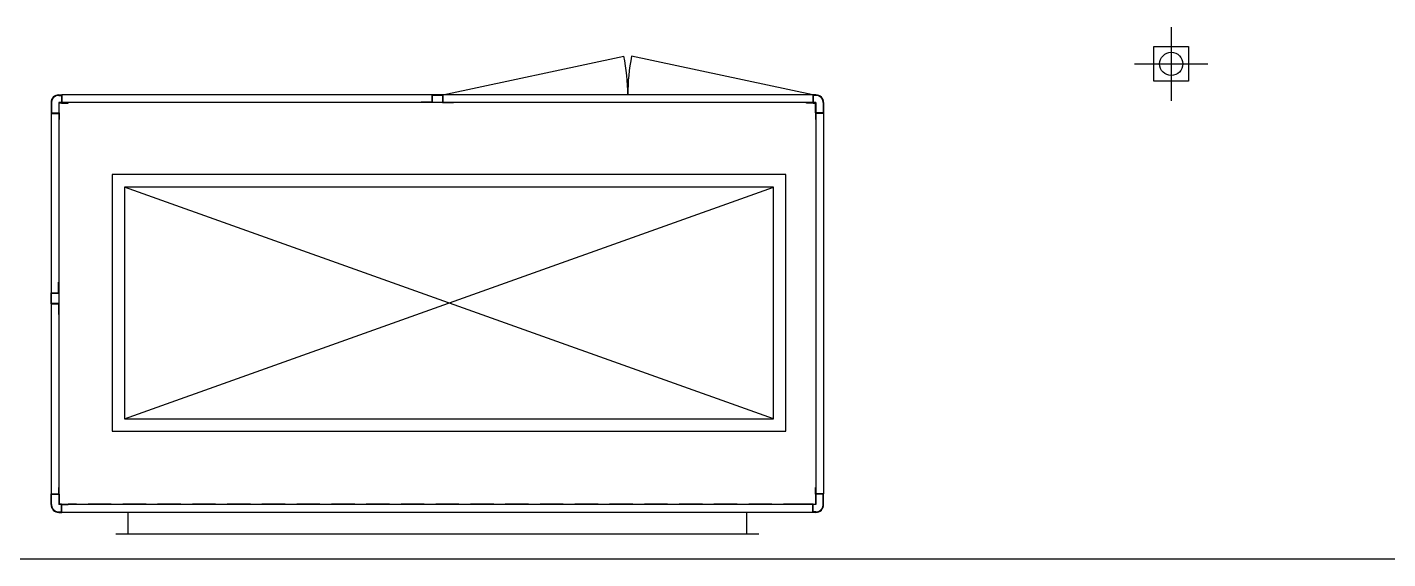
# Model space of a CAD drawing. Header units: millimetres. Extents: x -95754 to 177808, y 34455 to 150605.
# Drawn here: x 103727 to 108129, y 144705 to 146424 of the extents above; entities that cross this region are included whole.
import ezdxf

# ---------------------------------------------------------------- set-up
doc = ezdxf.new("R2010")
doc.units = ezdxf.units.MM
doc.header["$LTSCALE"] = 300
doc.linetypes.add('HIDDEN', pattern=[0.375, 0.25, -0.125])
for name, color, linetype in [('A-ETC-기계', 253, 'Continuous'), ('A-SYM', 7, 'Continuous'), ('A-WALL-D', 7, 'Continuous'), ('A-지붕바닥', 251, 'Continuous'), ('우수계획', 7, 'Continuous')]:
    doc.layers.add(name, color=color, linetype=linetype)

# ---------------------------------------------------------------- blocks, each defined once
blk = doc.blocks.new('A$Cacae0627')
at = {"layer": '우수계획', "color": 1}
for p, q in [((0, 528), (0, -528)), ((-528, 0), (528, 0))]:
    blk.add_line(p, q, dxfattribs=at)
at = {"layer": '우수계획', "color": 6, "lineweight": -3}
blk.add_lwpolyline([(-250, 250), (250, 250), (250, -250), (-250, -250)], close=True, dxfattribs=at)
blk.add_circle((0, 0), 167, dxfattribs=at)
blk = doc.blocks.new('A$Cfdea7a82')
at = {"layer": 'A-SYM', "xscale": 0.2249999999999964, "yscale": 0.2249999999999964, "zscale": 0.2249999999999964}
blk.add_blockref('A$Cacae0627', (203.8, 118.8, 0), dxfattribs=at)
blk = doc.blocks.new('A$C7EEB4B3A')
at = {"color": 0, "linetype": 'HIDDEN'}
for p, q in [((36.2, 25), (0, 25)), ((0, 25), (0, 23.8)), ((36.2, 1.2), (36.2, 25)), ((36.2, 1.2), (68.8, 1.2)), ((68.8, 1.2), (68.8, 25)), ((68.8, 25), (105, 25)), ((105, 25), (105, 23.8))]:
    blk.add_line(p, q, dxfattribs=at)
at = {"color": 0}
for p, q in [((35, 23.8), (0, 23.8)), ((35, 0), (35, 23.8)), ((35, 0), (70, 0)), ((70, 0), (70, 23.8)), ((70, 23.8), (105, 23.8))]:
    blk.add_line(p, q, dxfattribs=at)
blk = doc.blocks.new('G$C2C1B598D')
at = {"color": 0}
for p, q in [((-1040, 70), (1040, 70)), ((-1000, 0), (-1000, 70)), ((1000, 70), (1000, 0)), ((-1225, 0), (-1215, 0)), ((-1215, 0), (-1215, -25)), ((-1215, 0), (1215, 0)), ((-1040, 0), (1040, 0)), ((1225, 0), (1215, 0)), ((1215, 0), (1215, -25)), ((-1250, -25), (-1250, -60)), ((-1215, -25), (-1195, -25)), ((1215, -25), (1195, -25)), ((1250, -25), (1250, -60)), ((-1250, -60), (-1225, -60)), ((-1250, -1290.1), (-1250, -60)), ((-1225, -60), (-1225, -80)), ((1250, -60), (1225, -60)), ((1225, -60), (1225, -80)), ((1250, -1290.1), (1250, -60)), ((-1127.5, -262.1), (-1127.5, -1092.1)), ((1052.5, -262.1), (-1127.5, -262.1)), ((1052.5, -1092.1), (1052.5, -262.1)), ((-1087.5, -302.1), (-1087.5, -1052.1)), ((-1087.5, -302.1), (1012.5, -1052.1)), ((1012.5, -302.1), (-1087.5, -1052.1)), ((1012.5, -302.1), (-1087.5, -302.1)), ((1012.5, -1052.1), (1012.5, -302.1)), ((-1087.5, -1052.1), (1012.5, -1052.1)), ((-1127.5, -1092.1), (1052.5, -1092.1)), ((-1225, -1290.1), (-1225, -1270.1)), ((1225, -1290.1), (1225, -1270.1)), ((-1250, -1325.1), (-1250, -1290.1)), ((-1250, -1290.1), (-1225, -1290.1)), ((1250, -1290.1), (1225, -1290.1)), ((1250, -1325.1), (1250, -1290.1)), ((-1225, -1350.1), (-1215, -1350.1)), ((-1215, -1350.1), (-1215, -1325.1)), ((-1215, -1325.1), (-1195, -1325.1)), ((-1215, -1350.1), (1215, -1350.1)), ((1215, -1325.1), (1195, -1325.1)), ((1215, -1350.1), (1215, -1325.1)), ((1225, -1350.1), (1215, -1350.1))]:
    blk.add_line(p, q, dxfattribs=at)
at = {"color": 0, "linetype": 'HIDDEN'}
for p, q in [((-1248.4, -25), (-1248.4, -58.4)), ((-1225, -1.6), (-1216.6, -1.6)), ((-1216.6, -1.6), (-1216.6, -26.6)), ((-1216.6, -26.6), (-1195, -26.6)), ((-1195, -26.6), (-1195, -25)), ((-1195, -26.6), (1195, -26.6)), ((1195, -26.6), (1195, -25)), ((1216.6, -26.6), (1195, -26.6)), ((1225, -1.6), (1216.6, -1.6)), ((1216.6, -1.6), (1216.6, -26.6)), ((1248.4, -25), (1248.4, -58.4)), ((-1248.4, -58.4), (-1223.4, -58.4)), ((-1223.4, -80), (-1225, -80)), ((-1223.4, -58.4), (-1223.4, -80)), ((1248.4, -58.4), (1223.4, -58.4)), ((1223.4, -58.4), (1223.4, -80)), ((1223.4, -80), (1225, -80)), ((-1223.4, -1270.1), (-1225, -1270.1)), ((-1223.4, -1291.7), (-1223.4, -1270.1)), ((1223.4, -1291.7), (1223.4, -1270.1)), ((1223.4, -1270.1), (1225, -1270.1)), ((-1248.4, -1325.1), (-1248.4, -1291.7)), ((-1248.4, -1291.7), (-1223.4, -1291.7)), ((1248.4, -1291.7), (1223.4, -1291.7)), ((1248.4, -1325.1), (1248.4, -1291.7)), ((-1225, -1348.5), (-1216.6, -1348.5)), ((-1216.6, -1348.5), (-1216.6, -1323.5)), ((-1216.6, -1323.5), (-1195, -1323.5)), ((-1195, -1323.5), (-1195, -1325.1)), ((1216.6, -1323.5), (1195, -1323.5)), ((1195, -1323.5), (1195, -1325.1)), ((1216.6, -1348.5), (1216.6, -1323.5)), ((1225, -1348.5), (1216.6, -1348.5))]:
    blk.add_line(p, q, dxfattribs=at)
at = {"color": 0, "linetype": 'Continuous'}
for p, q in [((-1225, -1325.1), (-1225, -25)), ((-1225, -25), (1225, -25)), ((1225, -1325.1), (1225, -25)), ((-1225, -1325.1), (1225, -1325.1)), ((-1215, -1350.1), (-628.6, -1475.3)), ((-17.5, -1350), (-603.9, -1475.2))]:
    blk.add_line(p, q, dxfattribs=at)
at = {"color": 0, "linetype": 'ByBlock'}
for p, q in [((-1223.4, -58.4), (-1223.4, -26.6)), ((-1216.6, -26.6), (-1223.4, -26.6)), ((1216.6, -26.6), (1223.4, -26.6)), ((1223.4, -58.4), (1223.4, -26.6)), ((-1223.4, -1291.7), (-1223.4, -1323.5)), ((1223.4, -1291.7), (1223.4, -1323.5)), ((-1216.6, -1323.5), (-1223.4, -1323.5)), ((1216.6, -1323.5), (1223.4, -1323.5))]:
    blk.add_line(p, q, dxfattribs=at)
at = {"color": 0}
for centre, start, end in [((-1225, -25), 90, 180), ((1225, -25), 0, 90), ((-1225, -1325.1), 180, 270), ((1225, -1325.1), 270, 0)]:
    blk.add_arc(centre, 25, start, end, dxfattribs=at)
at = {"color": 0, "linetype": 'HIDDEN'}
for centre, start, end in [((-1225, -25), 90, 180.0029), ((1225, -25), 359.9971, 90), ((-1225, -1325.1), 179.9971, 270), ((1225, -1325.1), 270, 0.0029)]:
    blk.add_arc(centre, 23.4, start, end, dxfattribs=at)
at = {"color": 0, "linetype": 'Continuous'}
for centre, start, end in [((-1258.2, -1350.1), 348.7527, 0.0046), ((25.7, -1350), 179.9954, 191.2473)]:
    blk.add_arc(centre, 641.9, start, end, dxfattribs=at)
at = {"color": 0, "xscale": -1, "rotation": 89.99999999999997}
blk.add_blockref('A$C7EEB4B3A', (1250, -639.9), dxfattribs=at)
at = {"color": 0, "xscale": -1}
blk.add_blockref('A$C7EEB4B3A', (52.5, -1350.1), dxfattribs=at)
blk = doc.blocks.new('4F_기계장비')
at = {"layer": 'A-ETC-기계', "rotation": 180}
blk.add_blockref('G$C2C1B598D', (12500, -3750), dxfattribs=at)

msp = doc.modelspace()

# ---------------------------------------------------------------- linework, layer by layer
at = {"layer": 'A-WALL-D'}
msp.add_line((102953.6, 144705), (112553.6, 144705), dxfattribs=at)

# ---------------------------------------------------------------- block references
at = {"layer": 'A-ETC-기계'}
msp.add_blockref('4F_기계장비', (92553.6, 148605), dxfattribs=at)
at = {"layer": 'A-지붕바닥'}
msp.add_blockref('A$Cfdea7a82', (107224.7, 146186.3, 0), dxfattribs=at)

doc.saveas('drawing.dxf')
